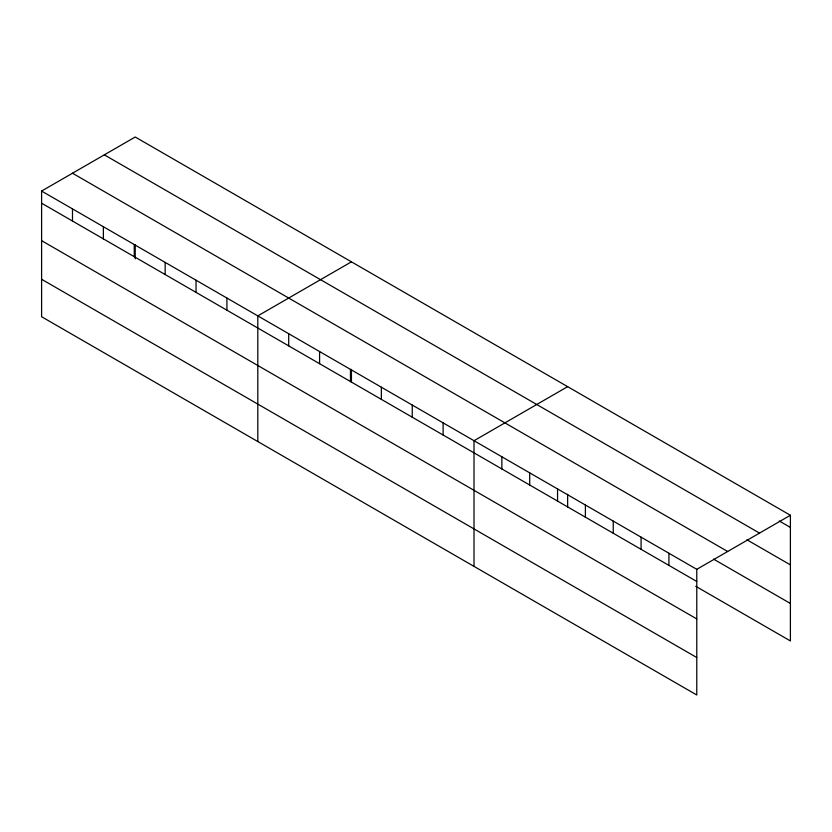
<?xml version="1.0" encoding="UTF-8"?>
<svg xmlns="http://www.w3.org/2000/svg" width="832" height="832" viewBox="0 0 832 832"><rect width="100%" height="100%" fill="white"/><g stroke="black" fill="none" stroke-linecap="round" stroke-linejoin="round"><path stroke-width="1.25" d="M41.6 191.058L696.779 569.327L696.779 694.99L41.6 316.732L41.6 191.058L135.221 137.01L790.4 515.268L790.4 640.942L695.729 586.279M351.437 261.83L257.806 315.89L257.806 441.553M567.642 386.662L474.011 440.721L474.011 566.384M696.779 569.327L790.4 515.268M779.262 520.988L790.4 527.415M104.333 154.846L759.502 533.104M746.959 539.802L790.4 564.876M72.498 173.222L727.667 551.491M713.544 559.104L790.4 603.47M41.6 203.206L696.779 581.474M41.6 240.666L696.779 618.935M41.6 279.271L696.779 657.53M668.928 553.249L668.928 565.396M641.087 537.17L641.087 549.318M613.236 521.092L613.236 533.239M585.395 505.024L585.395 517.171M567.642 494.239L567.642 507.156M557.554 488.946L557.554 501.093M529.703 472.867L529.703 485.014M501.862 456.789L501.862 468.936M443.123 422.885L443.123 435.032M412.246 405.049L412.246 417.196M381.358 387.223L381.358 399.36M351.437 369.418L351.437 382.335M350.47 369.387L350.47 381.534M319.582 351.551L319.582 363.698M288.694 333.726L288.694 345.873M226.918 298.054L226.918 310.201M196.03 280.228L196.03 292.375M165.152 262.392L165.152 274.539M135.221 244.587L135.221 258.804M134.264 244.556L134.264 256.703M103.376 226.73L103.376 238.878M72.488 208.894L72.488 221.042"/></g></svg>
